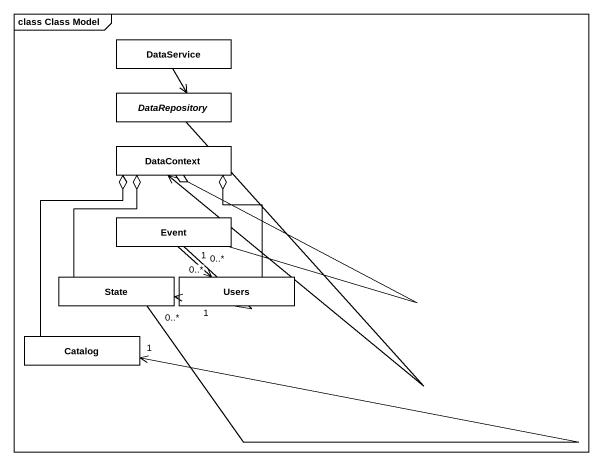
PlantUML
@startuml
mainframe class Class Model
hide circle
hide empty members
class DataService
abstract class DataRepository
class DataContext
class Event
class "State" as State_
class Users
class Catalog
DataService --> DataRepository
DataRepository --> DataContext
Event -up-o DataContext
Event "0..*" --> "1" State_
Event "0..*" --> "1" Users
State_ -up-o DataContext
State_ "0..*" --> "1" Catalog
Users -up-o DataContext
Catalog -up-o DataContext
@enduml
